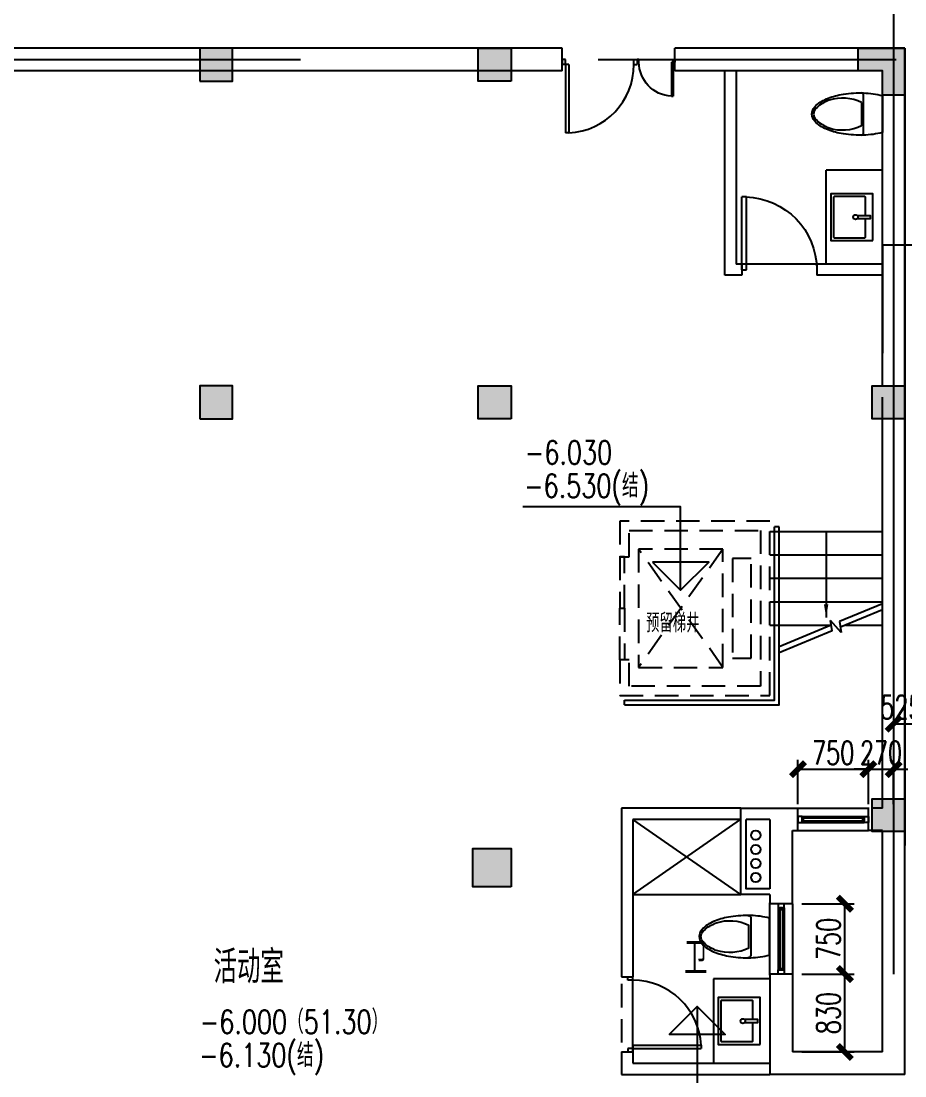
# Model space of a CAD drawing. Extents: x 296441 to 853063, y 459050 to 1117990.
# Drawn here: x 779519 to 788943, y 876796 to 888041 of the extents above; entities that cross this region are included whole.
import ezdxf

# ---------------------------------------------------------------- set-up
doc = ezdxf.new("R2010")
doc.units = 0
doc.header["$LTSCALE"] = 1000
for name, pattern in [('20-GRID$0$CENTER2', [28.575, 19.05, -3.175, 3.175, -3.175]), ('20-PLAN-BS01-P$0$HIDDEN', [0.375, 0.25, -0.125]), ('G-BS01-20$0$G-FL01$0$HIDDEN', [0.375, 0.25, -0.125]), ('G-BS01-20$0$HIDDEN', [0.375, 0.25, -0.125])]:
    doc.linetypes.add(name, pattern=pattern)
for name, color, linetype in [('20-GRID$0$G-GRID', 8, '20-GRID$0$CENTER2'), ('20-PLAN-BS01-P$0$$2$A-ANNO-LEVL-TEXT', 255, 'Continuous'), ('20-PLAN-BS01-P$0$A-ANNO-LEVL', 3, 'Continuous'), ('20-PLAN-BS01-P$0$A-ANNO-LEVL-TEXT', 255, 'Continuous'), ('20-PLAN-BS01-P$0$A-HOLE', 211, 'Continuous'), ('20-PLAN-BS01-P$0$A-ROOM-IDEN', 4, 'Continuous'), ('E1-BS01-20$0$A-WALL', 1, 'Continuous'), ('E2-E3-FL03$0$E1-FL03$0$A-OVLK', 140, 'Continuous'), ('E2-E3-FL03$0$E1-FL03$0$A-SECT-WIND', 155, 'Continuous'), ('E2-E3-FL03$0$E1-FL03$0$A-SECT-WOOD', 17, 'Continuous'), ('E2-E3-FL03$0$E1-FL03$0$G-XREF', 2, 'Continuous'), ('G-BS01-20$0$A-DOOR', 4, 'Continuous'), ('G-BS01-20$0$A-HOLE', 211, 'Continuous'), ('G-BS01-20$0$A-WALL', 1, 'Continuous'), ('G-BS01-20$0$G-FL01$0$A-ANNO-ARRW', 2, 'Continuous'), ('G-BS01-20$0$G-FL01$0$A-ANNO-SYMB', 6, 'Continuous'), ('G-BS01-20$0$G-FL01$0$A-COLS', 30, 'Continuous'), ('G-BS01-20$0$G-FL01$0$A-DOOR', 4, 'Continuous'), ('G-BS01-20$0$G-FL01$0$A-FIXT', 162, 'Continuous'), ('G-BS01-20$0$G-FL01$0$A-FLOR', 23, 'Continuous'), ('G-BS01-20$0$G-FL01$0$A-FLOR-PFIX', 2, 'Continuous'), ('G-BS01-20$0$G-FL01$0$A-HRAL', 5, 'Continuous'), ('G-BS01-20$0$G-FL01$0$A-OVLK', 140, 'Continuous'), ('G-BS01-20$0$G-FL01$0$A-STRS', 4, 'Continuous'), ('G-BS01-20$0$G-FL01$0$A-WALL', 1, 'Continuous'), ('G-BS01-20$0$G-FL01$0$S-COL-H', 5, 'Continuous'), ('G-XREF', 2, 'Continuous'), ('ZT0_默认图层-----PM、LM、DY、JD', 7, 'Continuous'), ('ZT1_Dim---标注---PM、LM、DY、JD', 252, 'Continuous')]:
    doc.layers.add(name, color=color, linetype=linetype)
doc.layers.add('G-BS01-20$0$A-ANNO-NPLT', color=215, linetype='Continuous', plot=False)
doc.styles.add('20-PLAN-BS01-P$0$$2$GOA_01_thin_0.75', font='romans.shx', dxfattribs={"width": 0.75, "bigfont": 'hzdx.shx'})
doc.styles.add('20-PLAN-BS01-P$0$GOA_01_thin_0.75', font='romans.shx', dxfattribs={"width": 0.75, "bigfont": 'hzdx.shx'})
doc.styles.add('G-BS01-20$0$GOA_01_thin_0.75', font='romans.shx', dxfattribs={"width": 0.75, "bigfont": 'hzdx.shx'})
doc.styles.add('ZT-DIMSTYLE', font='ROMANS.shx', dxfattribs={"width": 0.7, "bigfont": 'CHINESE.shx'})
doc.dimstyles.new('ZT-DIM100', dxfattribs={"dimscale": 100, "dimtxt": 2.5, "dimasz": 1.5, "dimexe": 1, "dimexo": 1, "dimgap": 0.5, "dimtad": 1, "dimdec": 0, "dimdsep": 46, "dimtxsty": 'ZT-DIMSTYLE', "dimblk": 'ARCHTICK', "dimcen": 2.5, "dimclrd": 175, "dimclre": 175, "dimclrt": 7, "dimazin": 2, "dimtfac": 1, "dimtix": 1, "dimtmove": 2, "dimatfit": 3, "dimfxl": 0, "dimarcsym": 0})

# ---------------------------------------------------------------- blocks, each defined once
blk = doc.blocks.new('G-BS01-20$0$G-FL01$0$door-800-2400')
for p, q in [((0, 0), (0, 775)), ((50, 775), (0, 775)), ((50, 0), (50, 775)), ((0, 0), (50, 0))]:
    blk.add_line(p, q)
at = {"extrusion": (0, 0, -1)}
blk.add_ellipse((25, 0), major_axis=(548, 548), ratio=1, start_param=-0.759754, end_param=0.785398, dxfattribs=at)
blk = doc.blocks.new('G-BS01-20$0$G-FL01$0$马桶')
for p, q in [((-195, 0), (0, 0)), ((0, 22), (-124, 22)), ((124, 22), (0, 22)), ((0, 0), (195, 0))]:
    blk.add_line(p, q)
for points in [[(-207, 240, -0.056336), (-161, 397, -0.098945), (-77, 521, -0.179849), (0, 550, -0.179849), (77, 521, -0.098945), (161, 397, -0.056336), (207, 240)], [(-225, 0, -0.008053), (-226, 27, -0.043026), (-207, 240)], [(207, 240, -0.043026), (226, 27, -0.008053), (225, 0)], [(225, 0, -0.06015), (196, -200), (-196, -200, -0.06015), (-225, 0)]]:
    blk.add_lwpolyline(points, format="xyb")
for centre, radius, start, end in [((198, 250), 364, 134.6448, 157.2477), ((1, 449), 84.2, 90.4086, 134.6448), ((-1, 449), 84.2, 45.3552, 89.5914), ((-198, 250), 364, 22.7523, 45.3552), ((298, 225), 468, 162.4094, 205.7301), ((517, 116), 711, 157.2477, 159.3267), ((-298, 225), 468, 334.2699, 17.5906), ((-517, 116), 711, 20.6733, 22.7523), ((-195, 30), 30, 185.4692, 270), ((195, 30), 30, 270, 354.5308)]:
    blk.add_arc(centre, radius, start, end)
blk = doc.blocks.new('G-BS01-20$0$G-FL01$0$洗脸盆')
blk.add_lwpolyline([(0, -250), (0, 250), (-450, 250), (-450, -250)], close=True)
blk.add_lwpolyline([(-80, 15), (-80, 210, 0.414214), (-90, 220), (-410, 220, 0.414214), (-420, 210), (-420, -210, 0.414214), (-410, -220), (-90, -220, 0.414214), (-80, -210), (-80, -15)], format="xyb")
blk.add_lwpolyline([(-165, -15), (-25, -15), (-25, 15), (-165, 15)])
blk.add_circle((-185, 0), 25)
blk = doc.blocks.new('G-BS01-20$0$马桶')
for p, q in [((-195, 0), (0, 0)), ((0, 22), (-124, 22)), ((124, 22), (0, 22)), ((0, 0), (195, 0))]:
    blk.add_line(p, q)
for points in [[(-207, 240, -0.056336), (-161, 397, -0.098945), (-77, 521, -0.179849), (0, 550, -0.179849), (77, 521, -0.098945), (161, 397, -0.056336), (207, 240)], [(-225, 0, -0.008053), (-226, 27, -0.043026), (-207, 240)], [(207, 240, -0.043026), (226, 27, -0.008053), (225, 0)], [(225, 0, -0.06015), (196, -200), (-196, -200, -0.06015), (-225, 0)]]:
    blk.add_lwpolyline(points, format="xyb")
for centre, radius, start, end in [((198, 250), 364, 134.6448, 157.2477), ((1, 449), 84.2, 90.4086, 134.6448), ((-1, 449), 84.2, 45.3552, 89.5914), ((-198, 250), 364, 22.7523, 45.3552), ((298, 225), 468, 162.4094, 205.7301), ((517, 116), 711, 157.2477, 159.3267), ((-298, 225), 468, 334.2699, 17.5906), ((-517, 116), 711, 20.6733, 22.7523), ((-195, 30), 30, 185.4692, 270), ((195, 30), 30, 270, 354.5308)]:
    blk.add_arc(centre, radius, start, end)
blk = doc.blocks.new('G-BS01-20$0$洗脸盆')
blk.add_lwpolyline([(0, -250), (0, 250), (-450, 250), (-450, -250)], close=True)
blk.add_lwpolyline([(-80, 15), (-80, 210, 0.414214), (-90, 220), (-410, 220, 0.414214), (-420, 210), (-420, -210, 0.414214), (-410, -220), (-90, -220, 0.414214), (-80, -210), (-80, -15)], format="xyb")
blk.add_lwpolyline([(-165, -15), (-25, -15), (-25, 15), (-165, 15)])
blk.add_circle((-185, 0), 25)
blk = doc.blocks.new('G-BS01-20$0$M1')
for p, q in [((-153, 60), (-153, 880)), ((-153, 880), (-113, 880)), ((-113, 60), (-113, 880)), ((-933, 60), (-973, 60)), ((-973, 0), (-973, 60)), ((-933, 60), (-933, 0)), ((-153, 60), (-113, 60)), ((-113, 60), (-73, 60)), ((-113, 60), (-113, 0)), ((-73, 0), (-73, 60)), ((-933, 0), (-973, 0)), ((-113, 0), (-73, 0))]:
    blk.add_line(p, q)
blk.add_arc((-113, 60), 820, 92.796, 180)
blk = doc.blocks.new('*U1722')
at = {"layer": 'E2-E3-FL03$0$E1-FL03$0$A-SECT-WIND'}
for p, q in [((45, 32), (705, 32)), ((60, 15), (690, 15)), ((45, -32), (705, -32)), ((60, -15), (690, -15))]:
    blk.add_line(p, q, dxfattribs=at)
at = {"layer": 'E2-E3-FL03$0$E1-FL03$0$A-SECT-WOOD'}
for points in [[(0, 32), (45, 32), (45, -32), (0, -32)], [(60, 15), (60, -15), (45, -15), (45, 15)], [(690, 15), (690, -15), (705, -15), (705, 15)], [(750, 32), (705, 32), (705, -32), (750, -32)]]:
    blk.add_lwpolyline(points, close=True, dxfattribs=at)
blk = doc.blocks.new('YQ121111477')
at = {"layer": 'G-BS01-20$0$G-FL01$0$S-COL-H'}
h = blk.add_hatch(color=256, dxfattribs=at)
h.dxf.hatch_style = 1
h.paths.add_polyline_path([(13300, 21790.2), (13650, 21790.2), (13650, 22140.2), (13300, 22140.2)])
h = blk.add_hatch(color=256, dxfattribs=at)
h.dxf.hatch_style = 1
h.paths.add_polyline_path([(16620, 21790.2), (16270, 21790.2), (16270, 22140.2), (16620, 22140.2)])
h = blk.add_hatch(color=256, dxfattribs=at)
h.dxf.hatch_style = 1
h.paths.add_polyline_path([(20820, 22140.2), (20820, 21640.2), (20580, 21640.2), (20580, 21900.2), (20320, 21900.2), (20320, 22140.2)])
h = blk.add_hatch(color=256, dxfattribs=at)
h.dxf.hatch_style = 1
h.paths.add_polyline_path([(13300, 18190.2), (13650, 18190.2), (13650, 18540.2), (13300, 18540.2)])
h = blk.add_hatch(color=256, dxfattribs=at)
h.dxf.hatch_style = 1
h.paths.add_polyline_path([(16620, 18190.2), (16270, 18190.2), (16270, 18540.2), (16620, 18540.2)])
h = blk.add_hatch(color=256, dxfattribs=at)
h.dxf.hatch_style = 1
h.paths.add_polyline_path([(20820, 18190.2), (20470, 18190.2), (20470, 18540.2), (20820, 18540.2)])
h = blk.add_hatch(color=256, dxfattribs=at)
h.dxf.hatch_style = 1
h.paths.add_polyline_path([(20820, 13790.2), (20470, 13790.2), (20470, 14140.2), (20820, 14140.2)])
h = blk.add_hatch(color=256, dxfattribs=at)
h.dxf.hatch_style = 1
h.paths.add_polyline_path([(16620, 13200.2), (16211.7, 13200.2), (16211.7, 13608.5), (16620, 13608.5)])
at = {"layer": '20-GRID$0$G-GRID'}
for p, q in [((20700, 31320.2), (20700, 0)), ((-4674.1, 22020.2, 0), (82140, 22020.2, 0))]:
    blk.add_line(p, q, dxfattribs=at)
at = {"layer": '20-PLAN-BS01-P$0$A-ANNO-LEVL', "elevation": 0}
for points in [[(18428.4, 16363.6), (18428.4, 17252.3), (16746, 17252.3)], [(18604.5, 11926.1), (18604.5, 10094.5), (16922.2, 10094.5)]]:
    blk.add_lwpolyline(points, dxfattribs=at)
for points in [[(18128.4, 16663.6), (18428.4, 16363.6), (18728.4, 16663.6), (18128.4, 16663.6)], [(18304.5, 11626.1), (18604.5, 11926.1), (18904.5, 11626.1), (18304.5, 11626.1)]]:
    blk.add_lwpolyline(points, close=True, dxfattribs=at)
at = {"layer": 'E1-BS01-20$0$A-WALL'}
for p, q in [((20580, 20040.2, 0), (20580, 18890.2, 0)), ((22620, 20040.2, 0), (20580, 20040.2, 0))]:
    blk.add_line(p, q, dxfattribs=at)
at = {"layer": 'E2-E3-FL03$0$E1-FL03$0$A-OVLK'}
for p, q in [((19680, 13800.2, 0), (20430, 13800.2, 0)), ((19620, 13020.2, 0), (19620, 12270.2, 0))]:
    blk.add_line(p, q, dxfattribs=at)
at = {"layer": 'G-BS01-20$0$A-ANNO-NPLT'}
for p, q in [((17798.7, 14040.2, 0), (17798.7, 12240.2, 0)), ((19068.9, 14040.2, 0), (17798.7, 14040.2, 0)), ((17917.4, 13120.2, 0), (19067.4, 13920.2, 0)), ((19068.9, 13120.2, 0), (17917.4, 13920.2, 0)), ((17918.7, 13920.2, 0), (17918.7, 12240.2, 0)), ((19068.7, 13920.2, 0), (17918.7, 13920.2, 0)), ((17917.4, 13120.2, 0), (19068.9, 13120.2, 0)), ((17798.7, 12240.2, 0), (17918.7, 12240.2, 0)), ((19377.4, 12220.2, 0), (18777.4, 12220.2, 0)), ((18777.4, 12220.2, 0), (18777.4, 11320.2, 0)), ((17798.7, 11440.2, 0), (17798.7, 11200.2, 0)), ((17798.7, 11440.2, 0), (17918.7, 11440.2, 0)), ((17918.7, 11440.2, 0), (17918.7, 11320.2, 0)), ((17918.7, 11320.2, 0), (19378.7, 11320.2, 0)), ((17798.7, 11200.2, 0), (19378.7, 11200.2, 0))]:
    blk.add_line(p, q, dxfattribs=at)
at = {"layer": 'G-BS01-20$0$A-ANNO-NPLT', "elevation": 0}
blk.add_lwpolyline([(17918.7, 11440.2), (17918.7, 12240.2)], dxfattribs=at)
at = {"layer": 'G-BS01-20$0$A-HOLE', "linetype": 'G-BS01-20$0$HIDDEN', "elevation": 0}
blk.add_lwpolyline([(19068.9, 14040.2), (17798.7, 14040.2), (17798.7, 11200.2), (19378.7, 11200.2)], dxfattribs=at)
at = {"layer": 'G-BS01-20$0$A-WALL'}
blk.add_line((19378.7, 13920.2, 0), (19128.7, 13920.2, 0), dxfattribs=at)
at = {"layer": 'G-BS01-20$0$A-WALL', "elevation": 0}
for points in [[(19378.7, 13120.2), (19068.9, 13120.2), (19068.9, 14040.2), (19678.7, 14040.2)], [(19378.7, 13180.2), (19128.9, 13180.2), (19128.7, 13920.2)]]:
    blk.add_lwpolyline(points, dxfattribs=at)
at = {"layer": 'G-BS01-20$0$G-FL01$0$A-ANNO-ARRW', "elevation": 0}
blk.add_lwpolyline([(19980, 16990.2), (19980, 16072.7)], dxfattribs=at)
at = {"layer": 'G-BS01-20$0$G-FL01$0$A-ANNO-ARRW'}
blk.add_solid([(19956.6, 16212.7, 0), (19980, 16072.7, 0), (20003.3, 16212.7, 0)], dxfattribs=at)
at = {"layer": 'G-BS01-20$0$G-FL01$0$A-ANNO-SYMB'}
for p, q in [((20580, 16217.4, 0), (20123.4, 16027.7, 0)), ((20580, 16153, 0), (20132.2, 15968.1, 0)), ((20034, 15990.5, 0), (19480, 15760.2, 0)), ((20140.6, 15911, 0), (20027.7, 16039.3, 0)), ((20042.8, 15930.9, 0), (20027.7, 16039.3, 0)), ((20123.4, 16027.7, 0), (20140.6, 15911, 0)), ((20042.8, 15930.9, 0), (19480, 15695.6, 0))]:
    blk.add_line(p, q, dxfattribs=at)
at = {"layer": 'G-BS01-20$0$G-FL01$0$A-COLS', "elevation": 0}
for points in [[(13300, 21790.2), (13650, 21790.2), (13650, 22140.2), (13300, 22140.2)], [(16620, 21790.2), (16270, 21790.2), (16270, 22140.2), (16620, 22140.2)], [(20820, 22140.2), (20820, 21640.2), (20580, 21640.2), (20580, 21900.2), (20320, 21900.2), (20320, 22140.2)], [(13300, 18190.2), (13650, 18190.2), (13650, 18540.2), (13300, 18540.2)], [(16620, 18190.2), (16270, 18190.2), (16270, 18540.2), (16620, 18540.2)], [(20820, 18190.2), (20470, 18190.2), (20470, 18540.2), (20820, 18540.2)], [(20820, 13790.2), (20470, 13790.2), (20470, 14140.2), (20820, 14140.2)], [(16620, 13200.2), (16211.7, 13200.2), (16211.7, 13608.5), (16620, 13608.5)]]:
    blk.add_lwpolyline(points, close=True, dxfattribs=at)
at = {"layer": 'G-BS01-20$0$G-FL01$0$A-FIXT'}
for p in [(19979.3, 19840.2, 0), (20580, 20840.2, 0)]:
    blk.add_line(p, (19979.3, 20840.2, 0), dxfattribs=at)
at = {"layer": 'G-BS01-20$0$G-FL01$0$A-FLOR'}
blk.add_line((19880, 19840.2, 0), (19080, 19840.2, 0), dxfattribs=at)
at = {"layer": 'G-BS01-20$0$G-FL01$0$A-FLOR-PFIX'}
for centre in [(19230, 13750.2, 0), (19230, 13600.2, 0), (19230, 13450.2, 0), (19230, 13300.2, 0)]:
    blk.add_circle(centre, 50, dxfattribs=at)
at = {"layer": 'G-BS01-20$0$G-FL01$0$A-HRAL'}
blk.add_line((19480, 17040.2, 0), (19430, 17040.2, 0), dxfattribs=at)
at = {"layer": 'G-BS01-20$0$G-FL01$0$A-HRAL', "elevation": 0}
for points in [[(17830, 15190.2), (19430, 15190.2), (19430, 17040.2)], [(17830, 15140.2), (19480, 15140.2), (19480, 17040.2)], [(17830, 15140.2), (17830, 15190.2)]]:
    blk.add_lwpolyline(points, dxfattribs=at)
at = {"layer": 'G-BS01-20$0$G-FL01$0$A-OVLK', "linetype": 'G-BS01-20$0$G-FL01$0$HIDDEN'}
for p, q in [((18880, 16800.2, 0), (17980, 15540.2, 0)), ((18880, 15540.2, 0), (17980, 16800.2, 0))]:
    blk.add_line(p, q, dxfattribs=at)
at = {"layer": 'G-BS01-20$0$G-FL01$0$A-OVLK'}
for p, q in [((19670, 14040.2, -0.1), (20440, 14040.2, -0.1)), ((19380, 12260.2, -0.1), (19380, 13030.2, -0.1))]:
    blk.add_line(p, q, dxfattribs=at)
at = {"layer": 'G-BS01-20$0$G-FL01$0$A-OVLK', "linetype": 'G-BS01-20$0$G-FL01$0$HIDDEN', "elevation": 0}
blk.add_lwpolyline([(17880, 15620.2), (17780, 15620.2), (17780, 15240.2), (19380, 15240.2), (19380, 17100.2), (17780, 17100.2), (17780, 16720.2), (17880, 16720.2), (17880, 17000.2), (19280, 17000.2), (19280, 15340.2), (17880, 15340.2), (17880, 15620.2)], dxfattribs=at)
for points in [[(17980, 15540.2), (18880, 15540.2), (18880, 16800.2), (17980, 16800.2)], [(17830, 16720.2), (17780, 16720.2), (17780, 16170.2), (17830, 16170.2)], [(18980, 15640.2), (19180, 15640.2), (19180, 16700.2), (18980, 16700.2)], [(17830, 15620.2), (17780, 15620.2), (17780, 16170.2), (17830, 16170.2)]]:
    blk.add_lwpolyline(points, close=True, dxfattribs=at)
at = {"layer": 'G-BS01-20$0$G-FL01$0$A-STRS', "ltscale": 0.1}
for p, q in [((19380, 16990.2, 0), (20580, 16990.2, 0)), ((19380, 16740.2, 0), (20580, 16740.2, 0)), ((19380, 16490.2, 0), (20580, 16490.2, 0)), ((19380, 16240.2, 0), (20580, 16240.2, 0)), ((19380, 15990.2, 0), (20034.6, 15990.2, 0)), ((20185.7, 15990.2, 0), (20580, 15990.2, 0))]:
    blk.add_line(p, q, dxfattribs=at)
at = {"layer": 'G-BS01-20$0$G-FL01$0$A-WALL'}
for p, q in [((17165.7, 22140.2, 0), (9180, 22140.2, 0)), ((17165.7, 21900.2, 0), (17165.7, 22140.2, 0)), ((20820, 22140.2, 0), (18365.7, 22140.2, 0)), ((18365.7, 21900.2, 0), (18365.7, 22140.2, 0)), ((20820, 11200.2, 0), (20820, 22140.2, 0)), ((20820, 22140.2, 0), (20820, 18420.2, 0)), ((17165.7, 21900.2, 0), (9420, 21900.2, 0)), ((20580, 21900.2, 0), (18365.7, 21900.2, 0)), ((18900, 19720.2, 0), (18900, 21900.2, 0)), ((19020, 21900.2, 0), (19020, 19840.2, 0)), ((20580, 19840.2, 0), (20580, 21900.2, 0)), ((20580, 18540.2, 0), (20580, 20120.2, 0)), ((19080, 19840.2, 0), (19020, 19840.2, 0)), ((19080, 19840.2, 0), (19080, 19720.2, 0)), ((19880, 19840.2, 0), (19880, 19720.2, 0)), ((20580, 19840.2, 0), (19880, 19840.2, 0)), ((19080, 19720.2, 0), (18900, 19720.2, 0)), ((20580, 19720.2, 0), (19880, 19720.2, 0)), ((20580, 14040.2, 0), (20580, 18420.2, 0)), ((20820, 18420.2, 0), (20820, 13640.2, 0)), ((19680, 13800.2, 0), (19680, 14040.2, 0)), ((20430, 13800.2, 0), (20430, 14040.2, 0)), ((20580, 14040.2, 0), (20460, 14040.2, 0)), ((19380, 13920.2, 0), (19128.7, 13920.2, 0)), ((19380, 13920.2, 0), (19380, 13180.2, 0)), ((19620, 13020.2, 0), (19620, 13800.2, 0)), ((19620, 13800.2, 0), (19680, 13800.2, 0)), ((20580, 13800.2, 0), (20430, 13800.2, 0)), ((20580, 11440.2, 0), (20580, 13800.2, 0)), ((19380, 13120.2, 0), (19380, 13020.2, 0)), ((19620, 13020.2, 0), (19380, 13020.2, 0)), ((19380, 12270.2, 0), (19380, 11200.2, 0)), ((19620, 12270.2, 0), (19380, 12270.2, 0)), ((19620, 12270.2, 0), (19620, 11440.2, 0)), ((20580, 11440.2, 0), (19620, 11440.2, 0)), ((20820, 11200.2, 0), (19380, 11200.2, 0))]:
    blk.add_line(p, q, dxfattribs=at)
at = {"layer": 'G-BS01-20$0$G-FL01$0$A-WALL', "elevation": 0}
for points in [[(19380, 13120.2), (19068.7, 13120.2), (19068.7, 13920.2)], [(19380, 13180.2), (19128.7, 13180.2), (19128.7, 13920.2)]]:
    blk.add_lwpolyline(points, dxfattribs=at)
at = {"layer": 'E2-E3-FL03$0$E1-FL03$0$G-XREF', "extrusion": (0, 0, -1), "zscale": -1}
for p, rotation in [((-19680, 13920.2, 0), 180), ((-19500, 13020.2, 0), 270)]:
    blk.add_blockref('*U1722', p, dxfattribs=dict(at, rotation=rotation))
at = {"layer": 'G-BS01-20$0$A-ANNO-NPLT', "xscale": -1, "rotation": 89.99999868481387}
blk.add_blockref('G-BS01-20$0$马桶', (19177.4, 12669.8, 0), dxfattribs=at)
at = {"layer": 'G-BS01-20$0$A-ANNO-NPLT', "xscale": 0.8888888889923692, "yscale": 0.8888888889923692, "zscale": 0.8888888889923692, "rotation": 270}
blk.add_blockref('G-BS01-20$0$M1', (17865.4, 11375.1, 0), dxfattribs=at)
at = {"layer": 'G-BS01-20$0$A-ANNO-NPLT', "extrusion": (-1.28689e-85, 4.82584e-86, -1), "xscale": -1, "zscale": -1}
blk.add_blockref('G-BS01-20$0$洗脸盆', (-19277.4, 11770.2, 0), dxfattribs=at)
at = {"layer": 'G-BS01-20$0$A-DOOR', "xscale": 0.8888888889923692, "yscale": 0.8888888889923692, "zscale": 0.8888888889923692, "rotation": 180}
blk.add_blockref('G-BS01-20$0$M1', (17100.7, 22020.2, 0), dxfattribs=at)
at = {"layer": 'G-BS01-20$0$A-DOOR', "extrusion": (0, 0, -1), "xscale": 0.4444444444454793, "yscale": 0.4444444444454793, "zscale": -0.4444444444454793, "rotation": 180}
blk.add_blockref('G-BS01-20$0$M1', (-18398.2, 22020.2, 0), dxfattribs=at)
at = {"layer": 'G-BS01-20$0$G-FL01$0$A-DOOR'}
blk.add_blockref('G-BS01-20$0$G-FL01$0$door-800-2400', (19080, 19780.2, 0), dxfattribs=at)
at = {"layer": 'G-BS01-20$0$G-FL01$0$A-FIXT', "rotation": 89.99999870599495}
blk.add_blockref('G-BS01-20$0$G-FL01$0$马桶', (20379.3, 21439.3, 0), dxfattribs=at)
at = {"layer": 'G-BS01-20$0$G-FL01$0$A-FIXT', "extrusion": (-1.28689e-85, 8.04306e-86, -1), "xscale": -1, "zscale": -1}
blk.add_blockref('G-BS01-20$0$G-FL01$0$洗脸盆', (-20479.3, 20340.2, 0), dxfattribs=at)
at = {"layer": '20-PLAN-BS01-P$0$$2$A-ANNO-LEVL-TEXT', "style": '20-PLAN-BS01-P$0$$2$GOA_01_thin_0.75', "width": 0.75}
blk.add_text('-6.000（51.30）', height=250, dxfattribs=at).set_placement((13300.1, 11636.2, 0))
at = {"layer": '20-PLAN-BS01-P$0$A-ANNO-LEVL-TEXT', "style": '20-PLAN-BS01-P$0$GOA_01_thin_0.75', "width": 0.75}
for s, p in [('-6.030', (16766.1, 17706.5, 0)), ('-6.530(结)', (16758.4, 17351.7, 0)), ('-6.130(结)', (13292.8, 11281.4, 0))]:
    blk.add_text(s, height=250, dxfattribs=at).set_placement(p)
at = {"layer": '20-PLAN-BS01-P$0$A-HOLE', "linetype": '20-PLAN-BS01-P$0$HIDDEN', "style": '20-PLAN-BS01-P$0$GOA_01_thin_0.75', "width": 0.75}
blk.add_text('预留梯井', height=200, dxfattribs=at).set_placement((18059.9, 15914.5, 0))
at = {"layer": '20-PLAN-BS01-P$0$A-ROOM-IDEN', "style": '20-PLAN-BS01-P$0$GOA_01_thin_0.75', "width": 0.75}
blk.add_text('活动室', height=350, dxfattribs=at).set_placement((13448.8, 12171.7, 0))
at = {"layer": 'G-BS01-20$0$A-ANNO-NPLT', "style": 'G-BS01-20$0$GOA_01_thin_0.75', "width": 0.75}
blk.add_text('卫', height=350, dxfattribs=at).set_placement((18464.7, 12266.8, 0))
blk = doc.blocks.new('_ArchTick')
at = {"color": 0, "linetype": 'ByBlock', "const_width": 0.4}
blk.add_lwpolyline([(-0.5, -0.5), (0.5, 0.5)], dxfattribs=at)
blk = doc.blocks.new('*D1745')
at = {"layer": 'Defpoints', "color": 0, "ltscale": 1000, "transparency": 16777216}
for p in [(-7300, -52), (-6775, -52, 0), (-6775, -780)]:
    blk.add_point(p, dxfattribs=at)
at = {"layer": 'ZT1_Dim---标注---PM、LM、DY、JD', "color": 175, "linetype": 'ByBlock', "lineweight": -2, "ltscale": 1000, "transparency": 16777216}
for p, q in [((-7300, -152), (-7300, -880)), ((-6775, -152), (-6775, -880)), ((-7300, -780), (-6775, -780))]:
    blk.add_line(p, q, dxfattribs=at)
at = {"layer": 'ZT1_Dim---标注---PM、LM、DY、JD', "color": 175, "lineweight": -2, "ltscale": 1000, "transparency": 16777216, "xscale": 150, "yscale": 150, "zscale": 150, "rotation": 180}
blk.add_blockref('_ArchTick', (-7300, -780), dxfattribs=at)
at = {"layer": 'ZT1_Dim---标注---PM、LM、DY、JD', "color": 175, "lineweight": -2, "ltscale": 1000, "transparency": 16777216, "xscale": 150, "yscale": 150, "zscale": 150}
blk.add_blockref('_ArchTick', (-6775, -780), dxfattribs=at)
at = {"layer": 'ZT1_Dim---标注---PM、LM、DY、JD', "color": 7, "ltscale": 1000, "transparency": 16777216, "insert": (-7217, -605), "char_height": 250, "attachment_point": 5, "style": 'ZT-DIMSTYLE'}
blk.add_mtext('525', dxfattribs=at)
blk = doc.blocks.new('*D1765')
at = {"layer": 'Defpoints', "color": 0, "ltscale": 1000, "transparency": 16777216}
for p in [(-7300, -1265), (-7570, -1738, 0), (-7300, -1738)]:
    blk.add_point(p, dxfattribs=at)
at = {"layer": 'ZT1_Dim---标注---PM、LM、DY、JD', "color": 175, "linetype": 'ByBlock', "lineweight": -2, "ltscale": 1000, "transparency": 16777216}
for p, q in [((-7570, -1638), (-7570, -1165)), ((-7300, -1638), (-7300, -1165)), ((-7570, -1265), (-7720, -1265)), ((-7570, -1265), (-7300, -1265)), ((-7300, -1265), (-7150, -1265))]:
    blk.add_line(p, q, dxfattribs=at)
at = {"layer": 'ZT1_Dim---标注---PM、LM、DY、JD', "color": 175, "lineweight": -2, "ltscale": 1000, "transparency": 16777216, "xscale": 150, "yscale": 150, "zscale": 150}
blk.add_blockref('_ArchTick', (-7570, -1265), dxfattribs=at)
at = {"layer": 'ZT1_Dim---标注---PM、LM、DY、JD', "color": 175, "lineweight": -2, "ltscale": 1000, "transparency": 16777216, "xscale": 150, "yscale": 150, "zscale": 150, "rotation": 180}
blk.add_blockref('_ArchTick', (-7300, -1265), dxfattribs=at)
at = {"layer": 'ZT1_Dim---标注---PM、LM、DY、JD', "color": 7, "ltscale": 1000, "transparency": 16777216, "insert": (-7435, -1090), "char_height": 250, "attachment_point": 5, "style": 'ZT-DIMSTYLE'}
blk.add_mtext('270', dxfattribs=at)
blk = doc.blocks.new('*D1766')
at = {"layer": 'Defpoints', "color": 0, "ltscale": 1000, "transparency": 16777216}
for p in [(-7570, -1265), (-8320, -1738, 0), (-7570, -1738, 0)]:
    blk.add_point(p, dxfattribs=at)
at = {"layer": 'ZT1_Dim---标注---PM、LM、DY、JD', "color": 175, "linetype": 'ByBlock', "lineweight": -2, "ltscale": 1000, "transparency": 16777216}
for p, q in [((-8320, -1638), (-8320, -1165)), ((-7570, -1638), (-7570, -1165)), ((-8320, -1265), (-7570, -1265))]:
    blk.add_line(p, q, dxfattribs=at)
at = {"layer": 'ZT1_Dim---标注---PM、LM、DY、JD', "color": 175, "lineweight": -2, "ltscale": 1000, "transparency": 16777216, "xscale": 150, "yscale": 150, "zscale": 150, "rotation": 180}
blk.add_blockref('_ArchTick', (-8320, -1265), dxfattribs=at)
at = {"layer": 'ZT1_Dim---标注---PM、LM、DY、JD', "color": 175, "lineweight": -2, "ltscale": 1000, "transparency": 16777216, "xscale": 150, "yscale": 150, "zscale": 150}
blk.add_blockref('_ArchTick', (-7570, -1265), dxfattribs=at)
at = {"layer": 'ZT1_Dim---标注---PM、LM、DY、JD', "color": 7, "ltscale": 1000, "transparency": 16777216, "insert": (-7945, -1090), "char_height": 250, "attachment_point": 5, "style": 'ZT-DIMSTYLE'}
blk.add_mtext('750', dxfattribs=at)
blk = doc.blocks.new('*D1767')
at = {"layer": 'Defpoints', "color": 0, "ltscale": 1000, "transparency": 16777216}
for p in [(-8380, -2700, 0), (-7820, -2700), (-8380, -3450, 0)]:
    blk.add_point(p, dxfattribs=at)
at = {"layer": 'ZT1_Dim---标注---PM、LM、DY、JD', "color": 175, "linetype": 'ByBlock', "lineweight": -2, "ltscale": 1000, "transparency": 16777216}
for p, q in [((-8280, -2700), (-7720, -2700)), ((-7820, -3450), (-7820, -2700)), ((-8280, -3450), (-7720, -3450))]:
    blk.add_line(p, q, dxfattribs=at)
at = {"layer": 'ZT1_Dim---标注---PM、LM、DY、JD', "color": 175, "lineweight": -2, "ltscale": 1000, "transparency": 16777216, "xscale": 150, "yscale": 150, "zscale": 150}
for p, rotation in [((-7820, -2700), 90), ((-7820, -3450), 270)]:
    blk.add_blockref('_ArchTick', p, dxfattribs=dict(at, rotation=rotation))
at = {"layer": 'ZT1_Dim---标注---PM、LM、DY、JD', "color": 7, "ltscale": 1000, "transparency": 16777216, "insert": (-7995, -3075), "char_height": 250, "attachment_point": 5, "rotation": 90, "style": 'ZT-DIMSTYLE'}
blk.add_mtext('750', dxfattribs=at)
blk = doc.blocks.new('*D1768')
at = {"layer": 'Defpoints', "color": 0, "ltscale": 1000, "transparency": 16777216}
for p in [(-8380, -3450, 0), (-7820, -3450), (-8380, -4280, 0)]:
    blk.add_point(p, dxfattribs=at)
at = {"layer": 'ZT1_Dim---标注---PM、LM、DY、JD', "color": 175, "linetype": 'ByBlock', "lineweight": -2, "ltscale": 1000, "transparency": 16777216}
for p, q in [((-8280, -3450), (-7720, -3450)), ((-7820, -4280), (-7820, -3450)), ((-8280, -4280), (-7720, -4280))]:
    blk.add_line(p, q, dxfattribs=at)
at = {"layer": 'ZT1_Dim---标注---PM、LM、DY、JD', "color": 175, "lineweight": -2, "ltscale": 1000, "transparency": 16777216, "xscale": 150, "yscale": 150, "zscale": 150}
for p, rotation in [((-7820, -3450), 90), ((-7820, -4280), 270)]:
    blk.add_blockref('_ArchTick', p, dxfattribs=dict(at, rotation=rotation))
at = {"layer": 'ZT1_Dim---标注---PM、LM、DY、JD', "color": 7, "ltscale": 1000, "transparency": 16777216, "insert": (-7995, -3865), "char_height": 250, "attachment_point": 5, "rotation": 90, "style": 'ZT-DIMSTYLE'}
blk.add_mtext('830', dxfattribs=at)
blk = doc.blocks.new('20200213132654')
at = {"layer": 'ZT1_Dim---标注---PM、LM、DY、JD', "ltscale": 1000}
dim = blk.add_linear_dim(base=(-6775, -780, 0), p1=(-7300, -52.5, 0), p2=(-6775, -52.5, 0), dimstyle='ZT-DIM100', dxfattribs=at)
dim.commit()
dim.dimension.update_dxf_attribs({"geometry": '*D1745', "text_midpoint": (-7216.7, -605, 0), "dimtype": 128})
for base, p1, p2, picture, middle in [((-7570, -1265.1, 0), (-8320, -1737.5, 0), (-7570, -1737.5, 0), '*D1766', (-7945, -1090.1, 0)), ((-7300, -1265.1, 0), (-7570, -1737.5, 0), (-7300, -1737.5, 0), '*D1765', (-7435, -1090.1, 0))]:
    dim = blk.add_linear_dim(base=base, p1=p1, p2=p2, dimstyle='ZT-DIM100', dxfattribs=at)
    dim.commit()
    dim.dimension.update_dxf_attribs({"geometry": picture, "text_midpoint": middle})
for base, p1, p2, picture, middle in [((-7820.3, -2700, 0), (-8380, -3450, 0), (-8380, -2700, 0), '*D1767', (-7995.3, -3075, 0)), ((-7820.3, -3450, 0), (-8380, -4280, 0), (-8380, -3450, 0), '*D1768', (-7995.3, -3865, 0))]:
    dim = blk.add_linear_dim(base=base, p1=p1, p2=p2, angle=90, dimstyle='ZT-DIM100', dxfattribs=at)
    dim.commit()
    dim.dimension.update_dxf_attribs({"geometry": picture, "text_midpoint": middle})

msp = doc.modelspace()

# ---------------------------------------------------------------- block references
at = {"layer": 'G-XREF'}
msp.add_blockref('YQ121111477', (768123.1, 865610.4), dxfattribs=at)
at = {"layer": 'ZT0_默认图层-----PM、LM、DY、JD', "ltscale": 1500}
msp.add_blockref('20200213132654', (796123.1, 881330.6, 0), dxfattribs=at)

doc.saveas('drawing.dxf')
